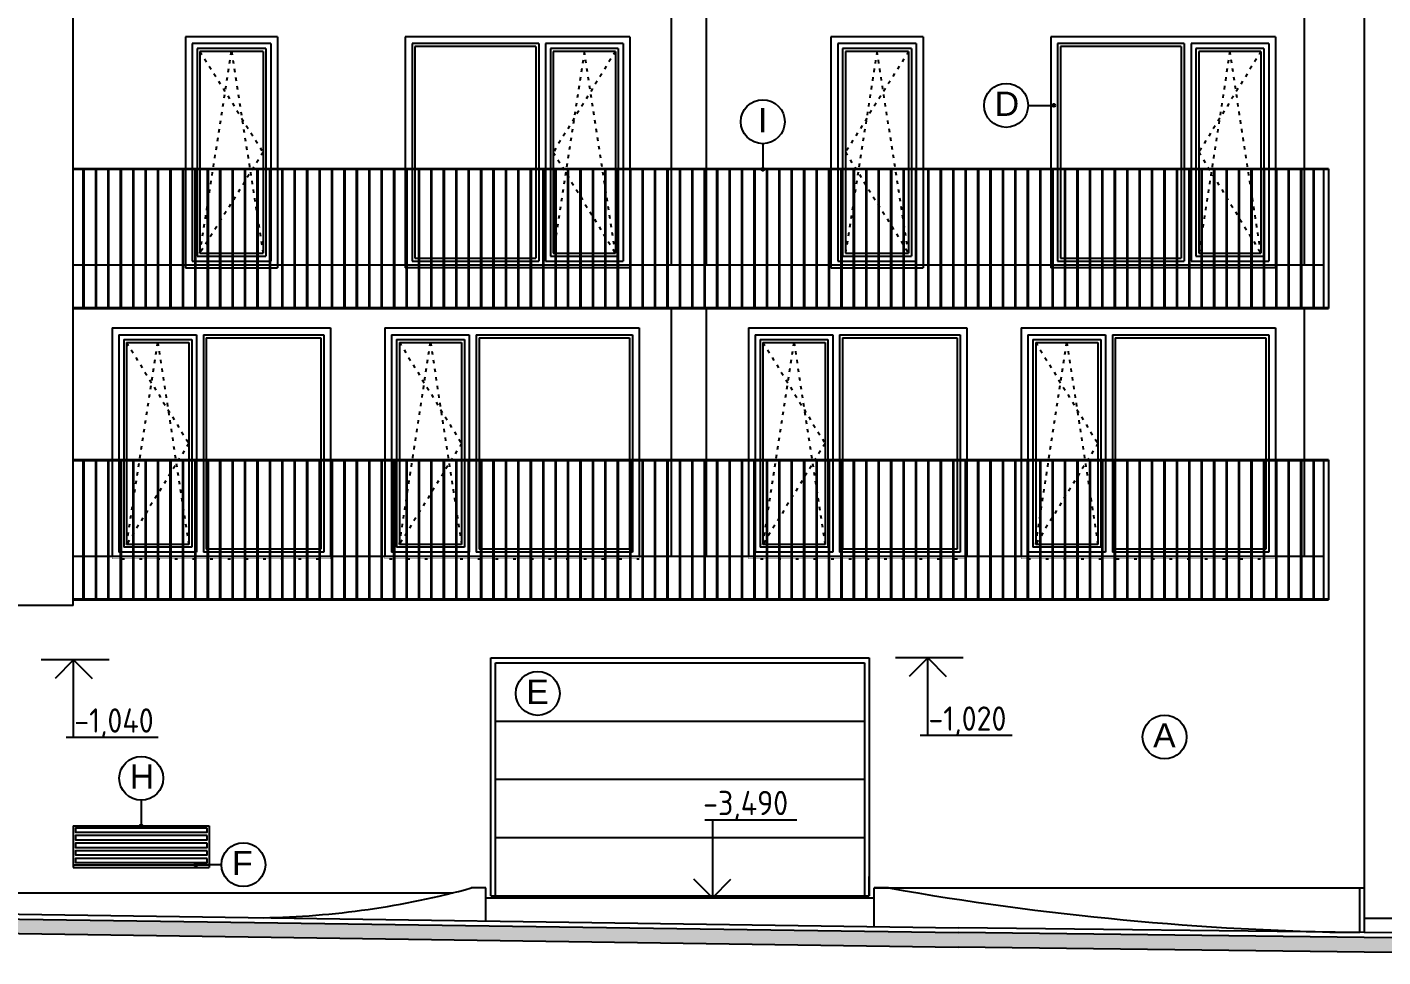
# Model space of a CAD drawing. Extents: x 3792242 to 5145247, y -1546315 to -1031918.
# Drawn here: x 4309022 to 4322989, y -1510106 to -1500526 of the extents above; entities that cross this region are included whole.
import ezdxf

# ---------------------------------------------------------------- set-up
doc = ezdxf.new("R2010")
doc.units = 0
doc.header["$MEASUREMENT"] = 0
doc.linetypes.add('ACAD_ISO03W100', pattern=[30, 12, -18])
doc.linetypes.add('ACAD_ISO07W100', pattern=[3.5, 0.5, -3])
for name, color, linetype in [('OKNÁ', 143, 'CONTINUOUS'), ('osi', 253, 'CONTINUOUS'), ('POZEMOK', 7, 'CONTINUOUS'), ('TENKÁ', 7, 'CONTINUOUS')]:
    doc.layers.add(name, color=color, linetype=linetype)
doc.styles.add('ARIAL', font='arial.ttf')
doc.styles.add('STYLE1', font='isocp.shx')

msp = doc.modelspace()

# ---------------------------------------------------------------- hatches: boundary and pattern name
at = {"layer": 'TENKÁ', "ltscale": 0.25}
h = msp.add_hatch(color=256, dxfattribs=at)
h.dxf.hatch_style = 1
h.paths.add_polyline_path([(4319598.445, -1501347.371, 1), (4319598.445, -1501317.371, 1)])
h = msp.add_hatch(color=256, dxfattribs=at)
h.dxf.hatch_style = 1
h.paths.add_polyline_path([(4316586.227, -1501990.641, 1), (4316616.227, -1501990.641, 1)])
h = msp.add_hatch(color=256, dxfattribs=at)
h.dxf.hatch_style = 1
h.paths.add_polyline_path([(4310182.714, -1508755.641, 1), (4310212.714, -1508755.641, 1)])
h = msp.add_hatch(color=256, dxfattribs=at)
h.dxf.hatch_style = 1
h.paths.add_polyline_path([(4310760.312, -1509170.641, -1), (4310760.312, -1509140.641, -1)])
at = {"layer": 'TENKÁ'}
h = msp.add_hatch(color=8, dxfattribs=at)
h.dxf.hatch_style = 1
h.paths.add_polyline_path([(4322797.241, -1509905.639), (4318616.274, -1509855.637), (4305510.856, -1509665.635), (4294083.966, -1509475.632), (4289010.714, -1509360.58), (4289010.714, -1509510.618), (4294081.018, -1509625.604), (4305508.522, -1509815.617), (4318614.29, -1510005.624), (4322795.819, -1510055.633), (4329944.933, -1510105.641), (4330429.911, -1510105.641), (4330429.911, -1509955.641), (4329945.458, -1509955.641)])

# ---------------------------------------------------------------- linework, layer by layer
at = {"layer": 'OKNÁ'}
for p, q in [((4314262.714, -1500725.641), (4313017.714, -1500725.641)), ((4313017.714, -1500725.641), (4313017.714, -1502905.641)), ((4314262.714, -1500725.641), (4314262.714, -1502905.641)), ((4320912.714, -1500725.641), (4319667.714, -1500725.641)), ((4319667.714, -1500725.641), (4319667.714, -1502905.641)), ((4320912.714, -1500725.641), (4320912.714, -1502905.641)), ((4311452.714, -1500775.641), (4310802.714, -1500775.641)), ((4310802.714, -1500775.641), (4310802.714, -1502855.641)), ((4311452.714, -1500775.641), (4311452.714, -1502855.641)), ((4315082.714, -1500775.641), (4314442.714, -1500775.641)), ((4314442.714, -1500775.641), (4314442.714, -1502855.641)), ((4315082.714, -1500775.641), (4315082.714, -1502855.641)), ((4318102.714, -1500775.641), (4317452.714, -1500775.641)), ((4317452.714, -1500775.641), (4317452.714, -1502855.641)), ((4318102.714, -1500775.641), (4318102.714, -1502855.641)), ((4321732.714, -1500775.641), (4321092.714, -1500775.641)), ((4321092.714, -1500775.641), (4321092.714, -1502855.641)), ((4321732.714, -1500775.641), (4321732.714, -1502855.641)), ((4310802.714, -1502855.641), (4311452.714, -1502855.641)), ((4313017.714, -1502905.641), (4314262.714, -1502905.641)), ((4314442.714, -1502855.641), (4315082.714, -1502855.641)), ((4317452.714, -1502855.641), (4318102.714, -1502855.641)), ((4319667.714, -1502905.641), (4320912.714, -1502905.641)), ((4321092.714, -1502855.641), (4321732.714, -1502855.641)), ((4310047.714, -1503775.641), (4310047.714, -1505855.641)), ((4310047.714, -1503775.641), (4310687.714, -1503775.641)), ((4310687.714, -1503775.641), (4310687.714, -1505855.641)), ((4310867.714, -1503725.641), (4312047.714, -1503725.641)), ((4310867.714, -1503725.641), (4310867.714, -1505905.641)), ((4312047.714, -1503725.641), (4312047.714, -1505905.641)), ((4312857.714, -1503775.641), (4312857.714, -1505855.641)), ((4312857.714, -1503775.641), (4313497.714, -1503775.641)), ((4313497.714, -1503775.641), (4313497.714, -1505855.641)), ((4313677.714, -1503725.641), (4315227.714, -1503725.641)), ((4313677.714, -1503725.641), (4313677.714, -1505905.641)), ((4315227.714, -1503725.641), (4315227.714, -1505905.641)), ((4316602.714, -1503775.641), (4316602.714, -1505855.641)), ((4316602.714, -1503775.641), (4317242.714, -1503775.641)), ((4317242.714, -1503775.641), (4317242.714, -1505855.641)), ((4317422.714, -1503725.641), (4318602.714, -1503725.641)), ((4317422.714, -1503725.641), (4317422.714, -1505905.641)), ((4318602.714, -1503725.641), (4318602.714, -1505905.641)), ((4319412.714, -1503775.641), (4319412.714, -1505855.641)), ((4319412.714, -1503775.641), (4320052.714, -1503775.641)), ((4320052.714, -1503775.641), (4320052.714, -1505855.641)), ((4320232.714, -1503725.641), (4321782.714, -1503725.641)), ((4320232.714, -1503725.641), (4320232.714, -1505905.641)), ((4321782.714, -1503725.641), (4321782.714, -1505905.641)), ((4310687.714, -1505855.641), (4310047.714, -1505855.641)), ((4312047.714, -1505905.641), (4310867.714, -1505905.641)), ((4313497.714, -1505855.641), (4312857.714, -1505855.641)), ((4315227.714, -1505905.641), (4313677.714, -1505905.641)), ((4317242.714, -1505855.641), (4316602.714, -1505855.641)), ((4318602.714, -1505905.641), (4317422.714, -1505905.641)), ((4320052.714, -1505855.641), (4319412.714, -1505855.641)), ((4321782.714, -1505905.641), (4320232.714, -1505905.641))]:
    msp.add_line(p, q, dxfattribs=at)
at = {"layer": 'OKNÁ', "linetype": 'ACAD_ISO03W100', "ltscale": 3}
for p, q in [((4310802.714, -1500775.641), (4311452.714, -1501815.641)), ((4310802.714, -1502855.641), (4311127.714, -1500775.641)), ((4311127.714, -1500775.641), (4311452.714, -1502855.641)), ((4315082.714, -1500775.641), (4314442.714, -1501815.641)), ((4314762.714, -1500775.641), (4314442.714, -1502855.641)), ((4315082.714, -1502855.641), (4314762.714, -1500775.641)), ((4318102.714, -1500775.641), (4317452.714, -1501815.641)), ((4317777.714, -1500775.641), (4317452.714, -1502855.641)), ((4318102.714, -1502855.641), (4317777.714, -1500775.641)), ((4321732.714, -1500775.641), (4321092.714, -1501815.641)), ((4321412.714, -1500775.641), (4321092.714, -1502855.641)), ((4321732.714, -1502855.641), (4321412.714, -1500775.641)), ((4311452.714, -1501815.641), (4310802.714, -1502855.641)), ((4314442.714, -1501815.641), (4315082.714, -1502855.641)), ((4317452.714, -1501815.641), (4318102.714, -1502855.641)), ((4321092.714, -1501815.641), (4321732.714, -1502855.641)), ((4310047.714, -1503775.641), (4310687.714, -1504815.641)), ((4310047.714, -1505855.641), (4310367.714, -1503775.641)), ((4310367.714, -1503775.641), (4310687.714, -1505855.641)), ((4312857.714, -1503775.641), (4313497.714, -1504815.641)), ((4312857.714, -1505855.641), (4313177.714, -1503775.641)), ((4313177.714, -1503775.641), (4313497.714, -1505855.641)), ((4316602.714, -1503775.641), (4317242.714, -1504815.641)), ((4316602.714, -1505855.641), (4316922.714, -1503775.641)), ((4316922.714, -1503775.641), (4317242.714, -1505855.641)), ((4319412.714, -1503775.641), (4320052.714, -1504815.641)), ((4319412.714, -1505855.641), (4319732.714, -1503775.641)), ((4319732.714, -1503775.641), (4320052.714, -1505855.641)), ((4310687.714, -1504815.641), (4310047.714, -1505855.641)), ((4313497.714, -1504815.641), (4312857.714, -1505855.641)), ((4317242.714, -1504815.641), (4316602.714, -1505855.641)), ((4320052.714, -1504815.641), (4319412.714, -1505855.641))]:
    msp.add_line(p, q, dxfattribs=at)
at = {"layer": 'osi', "color": 9}
for p, q in [((4318666.714, -1507025.641), (4317966.714, -1507025.641)), ((4309866.714, -1507045.641), (4309166.714, -1507045.641))]:
    msp.add_line(p, q, dxfattribs=at)
at = {"layer": 'POZEMOK', "color": 8, "ltscale": 0.15}
for p, q in [((4322427.714, -1501985.641), (4309497.714, -1501985.641)), ((4322427.714, -1501993.641), (4309497.714, -1501993.641)), ((4309597.714, -1501993.641), (4309597.714, -1503425.641)), ((4309605.714, -1501993.641), (4309605.714, -1503425.641)), ((4309725.714, -1501993.641), (4309725.714, -1503425.641)), ((4309733.714, -1501993.641), (4309733.714, -1503425.641)), ((4309853.714, -1501993.641), (4309853.714, -1503425.641)), ((4309861.714, -1501993.641), (4309861.714, -1503425.641)), ((4309981.714, -1501993.641), (4309981.714, -1503425.641)), ((4309989.714, -1501993.641), (4309989.714, -1503425.641)), ((4310109.714, -1501993.641), (4310109.714, -1503425.641)), ((4310117.714, -1501993.641), (4310117.714, -1503425.641)), ((4310237.714, -1501993.641), (4310237.714, -1503425.641)), ((4310245.714, -1501993.641), (4310245.714, -1503425.641)), ((4310365.714, -1501993.641), (4310365.714, -1503425.641)), ((4310373.714, -1501993.641), (4310373.714, -1503425.641)), ((4310493.714, -1501993.641), (4310493.714, -1503425.641)), ((4310501.714, -1501993.641), (4310501.714, -1503425.641)), ((4310621.714, -1501993.641), (4310621.714, -1503425.641)), ((4310629.714, -1501993.641), (4310629.714, -1503425.641)), ((4310749.714, -1501993.641), (4310749.714, -1503425.641)), ((4310757.714, -1501993.641), (4310757.714, -1503425.641)), ((4310877.714, -1501993.641), (4310877.714, -1503425.641)), ((4310885.714, -1501993.641), (4310885.714, -1503425.641)), ((4311005.714, -1501993.641), (4311005.714, -1503425.641)), ((4311013.714, -1501993.641), (4311013.714, -1503425.641)), ((4311133.714, -1501993.641), (4311133.714, -1503425.641)), ((4311141.714, -1501993.641), (4311141.714, -1503425.641)), ((4311261.714, -1501993.641), (4311261.714, -1503425.641)), ((4311269.714, -1501993.641), (4311269.714, -1503425.641)), ((4311389.714, -1501993.641), (4311389.714, -1503425.641)), ((4311397.714, -1501993.641), (4311397.714, -1503425.641)), ((4311517.714, -1501993.641), (4311517.714, -1503425.641)), ((4311525.714, -1501993.641), (4311525.714, -1503425.641)), ((4311645.714, -1501993.641), (4311645.714, -1503425.641)), ((4311653.714, -1501993.641), (4311653.714, -1503425.641)), ((4311773.714, -1501993.641), (4311773.714, -1503425.641)), ((4311781.714, -1501993.641), (4311781.714, -1503425.641)), ((4311901.714, -1501993.641), (4311901.714, -1503425.641)), ((4311909.714, -1501993.641), (4311909.714, -1503425.641)), ((4312029.714, -1501993.641), (4312029.714, -1503425.641)), ((4312037.714, -1501993.641), (4312037.714, -1503425.641)), ((4312157.714, -1501993.641), (4312157.714, -1503425.641)), ((4312165.714, -1501993.641), (4312165.714, -1503425.641)), ((4312285.714, -1501993.641), (4312285.714, -1503425.641)), ((4312293.714, -1501993.641), (4312293.714, -1503425.641)), ((4312413.714, -1501993.641), (4312413.714, -1503425.641)), ((4312421.714, -1501993.641), (4312421.714, -1503425.641)), ((4312541.714, -1501993.641), (4312541.714, -1503425.641)), ((4312549.714, -1501993.641), (4312549.714, -1503425.641)), ((4312669.714, -1501993.641), (4312669.714, -1503425.641)), ((4312677.714, -1501993.641), (4312677.714, -1503425.641)), ((4312797.714, -1501993.641), (4312797.714, -1503425.641)), ((4312805.714, -1501993.641), (4312805.714, -1503425.641)), ((4312925.714, -1501993.641), (4312925.714, -1503425.641)), ((4312933.714, -1501993.641), (4312933.714, -1503425.641)), ((4313053.714, -1501993.641), (4313053.714, -1503425.641)), ((4313061.714, -1501993.641), (4313061.714, -1503425.641)), ((4313181.714, -1501993.641), (4313181.714, -1503425.641)), ((4313189.714, -1501993.641), (4313189.714, -1503425.641)), ((4313309.714, -1501993.641), (4313309.714, -1503425.641)), ((4313317.714, -1501993.641), (4313317.714, -1503425.641)), ((4313437.714, -1501993.641), (4313437.714, -1503425.641)), ((4313445.714, -1501993.641), (4313445.714, -1503425.641)), ((4313565.714, -1501993.641), (4313565.714, -1503425.641)), ((4313573.714, -1501993.641), (4313573.714, -1503425.641)), ((4313693.714, -1501993.641), (4313693.714, -1503425.641)), ((4313701.714, -1501993.641), (4313701.714, -1503425.641)), ((4313821.714, -1501993.641), (4313821.714, -1503425.641)), ((4313829.714, -1501993.641), (4313829.714, -1503425.641)), ((4313949.714, -1501993.641), (4313949.714, -1503425.641)), ((4313957.714, -1501993.641), (4313957.714, -1503425.641)), ((4314077.714, -1501993.641), (4314077.714, -1503425.641)), ((4314085.714, -1501993.641), (4314085.714, -1503425.641)), ((4314205.714, -1501993.641), (4314205.714, -1503425.641)), ((4314213.714, -1501993.641), (4314213.714, -1503425.641)), ((4314333.714, -1501993.641), (4314333.714, -1503425.641)), ((4314341.714, -1501993.641), (4314341.714, -1503425.641)), ((4314461.714, -1501993.641), (4314461.714, -1503425.641)), ((4314469.714, -1501993.641), (4314469.714, -1503425.641)), ((4314589.714, -1501993.641), (4314589.714, -1503425.641)), ((4314597.714, -1501993.641), (4314597.714, -1503425.641)), ((4314717.714, -1501993.641), (4314717.714, -1503425.641)), ((4314725.714, -1501993.641), (4314725.714, -1503425.641)), ((4314845.714, -1501993.641), (4314845.714, -1503425.641)), ((4314853.714, -1501993.641), (4314853.714, -1503425.641)), ((4314973.714, -1501993.641), (4314973.714, -1503425.641)), ((4314981.714, -1501993.641), (4314981.714, -1503425.641)), ((4315101.714, -1501993.641), (4315101.714, -1503425.641)), ((4315109.714, -1501993.641), (4315109.714, -1503425.641)), ((4315229.714, -1501993.641), (4315229.714, -1503425.641)), ((4315237.714, -1501993.641), (4315237.714, -1503425.641)), ((4315357.714, -1501993.641), (4315357.714, -1503425.641)), ((4315365.714, -1501993.641), (4315365.714, -1503425.641)), ((4315485.714, -1501993.641), (4315485.714, -1503425.641)), ((4315493.714, -1501993.641), (4315493.714, -1503425.641)), ((4315613.714, -1501993.641), (4315613.714, -1503425.641)), ((4315621.714, -1501993.641), (4315621.714, -1503425.641)), ((4315741.714, -1501993.641), (4315741.714, -1503425.641)), ((4315749.714, -1501993.641), (4315749.714, -1503425.641)), ((4315869.714, -1501993.641), (4315869.714, -1503425.641)), ((4315877.714, -1501993.641), (4315877.714, -1503425.641)), ((4315997.714, -1501993.641), (4315997.714, -1503425.641)), ((4316005.714, -1501993.641), (4316005.714, -1503425.641)), ((4316125.714, -1501993.641), (4316125.714, -1503425.641)), ((4316133.714, -1501993.641), (4316133.714, -1503425.641)), ((4316253.714, -1501993.641), (4316253.714, -1503425.641)), ((4316261.714, -1501993.641), (4316261.714, -1503425.641)), ((4316381.714, -1501993.641), (4316381.714, -1503425.641)), ((4316389.714, -1501993.641), (4316389.714, -1503425.641)), ((4316509.714, -1501993.641), (4316509.714, -1503425.641)), ((4316517.714, -1501993.641), (4316517.714, -1503425.641)), ((4316637.714, -1501993.641), (4316637.714, -1503425.641)), ((4316645.714, -1501993.641), (4316645.714, -1503425.641)), ((4316765.714, -1501993.641), (4316765.714, -1503425.641)), ((4316773.714, -1501993.641), (4316773.714, -1503425.641)), ((4316893.714, -1501993.641), (4316893.714, -1503425.641)), ((4316901.714, -1501993.641), (4316901.714, -1503425.641)), ((4317021.714, -1501993.641), (4317021.714, -1503425.641)), ((4317029.714, -1501993.641), (4317029.714, -1503425.641)), ((4317149.714, -1501993.641), (4317149.714, -1503425.641)), ((4317157.714, -1501993.641), (4317157.714, -1503425.641)), ((4317277.714, -1501993.641), (4317277.714, -1503425.641)), ((4317285.714, -1501993.641), (4317285.714, -1503425.641)), ((4317405.714, -1501993.641), (4317405.714, -1503425.641)), ((4317413.714, -1501993.641), (4317413.714, -1503425.641)), ((4317533.714, -1501993.641), (4317533.714, -1503425.641)), ((4317541.714, -1501993.641), (4317541.714, -1503425.641)), ((4317661.714, -1501993.641), (4317661.714, -1503425.641)), ((4317669.714, -1501993.641), (4317669.714, -1503425.641)), ((4317789.714, -1501993.641), (4317789.714, -1503425.641)), ((4317797.714, -1501993.641), (4317797.714, -1503425.641)), ((4317917.714, -1501993.641), (4317917.714, -1503425.641)), ((4317925.714, -1501993.641), (4317925.714, -1503425.641)), ((4318045.714, -1501993.641), (4318045.714, -1503425.641)), ((4318053.714, -1501993.641), (4318053.714, -1503425.641)), ((4318173.714, -1501993.641), (4318173.714, -1503425.641)), ((4318181.714, -1501993.641), (4318181.714, -1503425.641)), ((4318301.714, -1501993.641), (4318301.714, -1503425.641)), ((4318309.714, -1501993.641), (4318309.714, -1503425.641)), ((4318429.714, -1501993.641), (4318429.714, -1503425.641)), ((4318437.714, -1501993.641), (4318437.714, -1503425.641)), ((4318557.714, -1501993.641), (4318557.714, -1503425.641)), ((4318565.714, -1501993.641), (4318565.714, -1503425.641)), ((4318685.714, -1501993.641), (4318685.714, -1503425.641)), ((4318693.714, -1501993.641), (4318693.714, -1503425.641)), ((4318813.714, -1501993.641), (4318813.714, -1503425.641)), ((4318821.714, -1501993.641), (4318821.714, -1503425.641)), ((4318941.714, -1501993.641), (4318941.714, -1503425.641)), ((4318949.714, -1501993.641), (4318949.714, -1503425.641)), ((4319069.714, -1501993.641), (4319069.714, -1503425.641)), ((4319077.714, -1501993.641), (4319077.714, -1503425.641)), ((4319197.714, -1501993.641), (4319197.714, -1503425.641)), ((4319205.714, -1501993.641), (4319205.714, -1503425.641)), ((4319325.714, -1501993.641), (4319325.714, -1503425.641)), ((4319333.714, -1501993.641), (4319333.714, -1503425.641)), ((4319453.714, -1501993.641), (4319453.714, -1503425.641)), ((4319461.714, -1501993.641), (4319461.714, -1503425.641)), ((4319581.714, -1501993.641), (4319581.714, -1503425.641)), ((4319589.714, -1501993.641), (4319589.714, -1503425.641)), ((4319709.714, -1501993.641), (4319709.714, -1503425.641)), ((4319717.714, -1501993.641), (4319717.714, -1503425.641)), ((4319837.714, -1501993.641), (4319837.714, -1503425.641)), ((4319845.714, -1501993.641), (4319845.714, -1503425.641)), ((4319965.714, -1501993.641), (4319965.714, -1503425.641)), ((4319973.714, -1501993.641), (4319973.714, -1503425.641)), ((4320093.714, -1501993.641), (4320093.714, -1503425.641)), ((4320101.714, -1501993.641), (4320101.714, -1503425.641)), ((4320221.714, -1501993.641), (4320221.714, -1503425.641)), ((4320229.714, -1501993.641), (4320229.714, -1503425.641)), ((4320349.714, -1501993.641), (4320349.714, -1503425.641)), ((4320357.714, -1501993.641), (4320357.714, -1503425.641)), ((4320477.714, -1501993.641), (4320477.714, -1503425.641)), ((4320485.714, -1501993.641), (4320485.714, -1503425.641)), ((4320605.714, -1501993.641), (4320605.714, -1503425.641)), ((4320613.714, -1501993.641), (4320613.714, -1503425.641)), ((4320733.714, -1501993.641), (4320733.714, -1503425.641)), ((4320741.714, -1501993.641), (4320741.714, -1503425.641)), ((4320861.714, -1501993.641), (4320861.714, -1503425.641)), ((4320869.714, -1501993.641), (4320869.714, -1503425.641)), ((4320989.714, -1501993.641), (4320989.714, -1503425.641)), ((4320997.714, -1501993.641), (4320997.714, -1503425.641)), ((4321117.714, -1501993.641), (4321117.714, -1503425.641)), ((4321125.714, -1501993.641), (4321125.714, -1503425.641)), ((4321245.714, -1501993.641), (4321245.714, -1503425.641)), ((4321253.714, -1501993.641), (4321253.714, -1503425.641)), ((4321373.714, -1501993.641), (4321373.714, -1503425.641)), ((4321381.714, -1501993.641), (4321381.714, -1503425.641)), ((4321501.714, -1501993.641), (4321501.714, -1503425.641)), ((4321509.714, -1501993.641), (4321509.714, -1503425.641)), ((4321629.714, -1501993.641), (4321629.714, -1503425.641)), ((4321637.714, -1501993.641), (4321637.714, -1503425.641)), ((4321757.714, -1501993.641), (4321757.714, -1503425.641)), ((4321765.714, -1501993.641), (4321765.714, -1503425.641)), ((4321885.714, -1501993.641), (4321885.714, -1503425.641)), ((4321893.714, -1501993.641), (4321893.714, -1503425.641)), ((4322013.714, -1501993.641), (4322013.714, -1503425.641)), ((4322021.714, -1501993.641), (4322021.714, -1503425.641)), ((4322141.714, -1501993.641), (4322141.714, -1503425.641)), ((4322149.714, -1501993.641), (4322149.714, -1503425.641)), ((4322269.714, -1501993.641), (4322269.714, -1503425.641)), ((4322277.714, -1501993.641), (4322277.714, -1503425.641)), ((4322377.714, -1501993.641), (4322377.714, -1503425.641)), ((4322427.714, -1501985.641), (4322427.714, -1501993.641)), ((4322427.714, -1501993.641), (4322427.714, -1503425.641)), ((4309497.714, -1502975.641), (4322377.714, -1502975.641)), ((4309497.714, -1503415.641), (4322427.714, -1503415.641)), ((4309497.714, -1503425.641), (4322427.714, -1503425.641)), ((4322427.714, -1504985.641), (4309497.714, -1504985.641)), ((4322427.714, -1504993.641), (4309497.714, -1504993.641)), ((4309597.714, -1504993.641), (4309597.714, -1506425.641)), ((4309605.714, -1504993.641), (4309605.714, -1506425.641)), ((4309725.714, -1504993.641), (4309725.714, -1506425.641)), ((4309733.714, -1504993.641), (4309733.714, -1506425.641)), ((4309853.714, -1504993.641), (4309853.714, -1506425.641)), ((4309861.714, -1504993.641), (4309861.714, -1506425.641)), ((4309981.714, -1504993.641), (4309981.714, -1506425.641)), ((4309989.714, -1504993.641), (4309989.714, -1506425.641)), ((4310109.714, -1504993.641), (4310109.714, -1506425.641)), ((4310117.714, -1504993.641), (4310117.714, -1506425.641)), ((4310237.714, -1504993.641), (4310237.714, -1506425.641)), ((4310245.714, -1504993.641), (4310245.714, -1506425.641)), ((4310365.714, -1504993.641), (4310365.714, -1506425.641)), ((4310373.714, -1504993.641), (4310373.714, -1506425.641)), ((4310493.714, -1504993.641), (4310493.714, -1506425.641)), ((4310501.714, -1504993.641), (4310501.714, -1506425.641)), ((4310621.714, -1504993.641), (4310621.714, -1506425.641)), ((4310629.714, -1504993.641), (4310629.714, -1506425.641)), ((4310749.714, -1504993.641), (4310749.714, -1506425.641)), ((4310757.714, -1504993.641), (4310757.714, -1506425.641)), ((4310877.714, -1504993.641), (4310877.714, -1506425.641)), ((4310885.714, -1504993.641), (4310885.714, -1506425.641)), ((4311005.714, -1504993.641), (4311005.714, -1506425.641)), ((4311013.714, -1504993.641), (4311013.714, -1506425.641)), ((4311133.714, -1504993.641), (4311133.714, -1506425.641)), ((4311141.714, -1504993.641), (4311141.714, -1506425.641)), ((4311261.714, -1504993.641), (4311261.714, -1506425.641)), ((4311269.714, -1504993.641), (4311269.714, -1506425.641)), ((4311389.714, -1504993.641), (4311389.714, -1506425.641)), ((4311397.714, -1504993.641), (4311397.714, -1506425.641)), ((4311517.714, -1504993.641), (4311517.714, -1506425.641)), ((4311525.714, -1504993.641), (4311525.714, -1506425.641)), ((4311645.714, -1504993.641), (4311645.714, -1506425.641)), ((4311653.714, -1504993.641), (4311653.714, -1506425.641)), ((4311773.714, -1504993.641), (4311773.714, -1506425.641)), ((4311781.714, -1504993.641), (4311781.714, -1506425.641)), ((4311901.714, -1504993.641), (4311901.714, -1506425.641)), ((4311909.714, -1504993.641), (4311909.714, -1506425.641)), ((4312029.714, -1504993.641), (4312029.714, -1506425.641)), ((4312037.714, -1504993.641), (4312037.714, -1506425.641)), ((4312157.714, -1504993.641), (4312157.714, -1506425.641)), ((4312165.714, -1504993.641), (4312165.714, -1506425.641)), ((4312285.714, -1504993.641), (4312285.714, -1506425.641)), ((4312293.714, -1504993.641), (4312293.714, -1506425.641)), ((4312413.714, -1504993.641), (4312413.714, -1506425.641)), ((4312421.714, -1504993.641), (4312421.714, -1506425.641)), ((4312541.714, -1504993.641), (4312541.714, -1506425.641)), ((4312549.714, -1504993.641), (4312549.714, -1506425.641)), ((4312669.714, -1504993.641), (4312669.714, -1506425.641)), ((4312677.714, -1504993.641), (4312677.714, -1506425.641)), ((4312797.714, -1504993.641), (4312797.714, -1506425.641)), ((4312805.714, -1504993.641), (4312805.714, -1506425.641)), ((4312925.714, -1504993.641), (4312925.714, -1506425.641)), ((4312933.714, -1504993.641), (4312933.714, -1506425.641)), ((4313053.714, -1504993.641), (4313053.714, -1506425.641)), ((4313061.714, -1504993.641), (4313061.714, -1506425.641)), ((4313181.714, -1504993.641), (4313181.714, -1506425.641)), ((4313189.714, -1504993.641), (4313189.714, -1506425.641)), ((4313309.714, -1504993.641), (4313309.714, -1506425.641)), ((4313317.714, -1504993.641), (4313317.714, -1506425.641)), ((4313437.714, -1504993.641), (4313437.714, -1506425.641)), ((4313445.714, -1504993.641), (4313445.714, -1506425.641)), ((4313565.714, -1504993.641), (4313565.714, -1506425.641)), ((4313573.714, -1504993.641), (4313573.714, -1506425.641)), ((4313693.714, -1504993.641), (4313693.714, -1506425.641)), ((4313701.714, -1504993.641), (4313701.714, -1506425.641)), ((4313821.714, -1504993.641), (4313821.714, -1506425.641)), ((4313829.714, -1504993.641), (4313829.714, -1506425.641)), ((4313949.714, -1504993.641), (4313949.714, -1506425.641)), ((4313957.714, -1504993.641), (4313957.714, -1506425.641)), ((4314077.714, -1504993.641), (4314077.714, -1506425.641)), ((4314085.714, -1504993.641), (4314085.714, -1506425.641)), ((4314205.714, -1504993.641), (4314205.714, -1506425.641)), ((4314213.714, -1504993.641), (4314213.714, -1506425.641)), ((4314333.714, -1504993.641), (4314333.714, -1506425.641)), ((4314341.714, -1504993.641), (4314341.714, -1506425.641)), ((4314461.714, -1504993.641), (4314461.714, -1506425.641)), ((4314469.714, -1504993.641), (4314469.714, -1506425.641)), ((4314589.714, -1504993.641), (4314589.714, -1506425.641)), ((4314597.714, -1504993.641), (4314597.714, -1506425.641)), ((4314717.714, -1504993.641), (4314717.714, -1506425.641)), ((4314725.714, -1504993.641), (4314725.714, -1506425.641)), ((4314845.714, -1504993.641), (4314845.714, -1506425.641)), ((4314853.714, -1504993.641), (4314853.714, -1506425.641)), ((4314973.714, -1504993.641), (4314973.714, -1506425.641)), ((4314981.714, -1504993.641), (4314981.714, -1506425.641)), ((4315101.714, -1504993.641), (4315101.714, -1506425.641)), ((4315109.714, -1504993.641), (4315109.714, -1506425.641)), ((4315229.714, -1504993.641), (4315229.714, -1506425.641)), ((4315237.714, -1504993.641), (4315237.714, -1506425.641)), ((4315357.714, -1504993.641), (4315357.714, -1506425.641)), ((4315365.714, -1504993.641), (4315365.714, -1506425.641)), ((4315485.714, -1504993.641), (4315485.714, -1506425.641)), ((4315493.714, -1504993.641), (4315493.714, -1506425.641)), ((4315613.714, -1504993.641), (4315613.714, -1506425.641)), ((4315621.714, -1504993.641), (4315621.714, -1506425.641)), ((4315741.714, -1504993.641), (4315741.714, -1506425.641)), ((4315749.714, -1504993.641), (4315749.714, -1506425.641)), ((4315869.714, -1504993.641), (4315869.714, -1506425.641)), ((4315877.714, -1504993.641), (4315877.714, -1506425.641)), ((4315997.714, -1504993.641), (4315997.714, -1506425.641)), ((4316005.714, -1504993.641), (4316005.714, -1506425.641)), ((4316125.714, -1504993.641), (4316125.714, -1506425.641)), ((4316133.714, -1504993.641), (4316133.714, -1506425.641)), ((4316253.714, -1504993.641), (4316253.714, -1506425.641)), ((4316261.714, -1504993.641), (4316261.714, -1506425.641)), ((4316381.714, -1504993.641), (4316381.714, -1506425.641)), ((4316389.714, -1504993.641), (4316389.714, -1506425.641)), ((4316509.714, -1504993.641), (4316509.714, -1506425.641)), ((4316517.714, -1504993.641), (4316517.714, -1506425.641)), ((4316637.714, -1504993.641), (4316637.714, -1506425.641)), ((4316645.714, -1504993.641), (4316645.714, -1506425.641)), ((4316765.714, -1504993.641), (4316765.714, -1506425.641)), ((4316773.714, -1504993.641), (4316773.714, -1506425.641)), ((4316893.714, -1504993.641), (4316893.714, -1506425.641)), ((4316901.714, -1504993.641), (4316901.714, -1506425.641)), ((4317021.714, -1504993.641), (4317021.714, -1506425.641)), ((4317029.714, -1504993.641), (4317029.714, -1506425.641)), ((4317149.714, -1504993.641), (4317149.714, -1506425.641)), ((4317157.714, -1504993.641), (4317157.714, -1506425.641)), ((4317277.714, -1504993.641), (4317277.714, -1506425.641)), ((4317285.714, -1504993.641), (4317285.714, -1506425.641)), ((4317405.714, -1504993.641), (4317405.714, -1506425.641)), ((4317413.714, -1504993.641), (4317413.714, -1506425.641)), ((4317533.714, -1504993.641), (4317533.714, -1506425.641)), ((4317541.714, -1504993.641), (4317541.714, -1506425.641)), ((4317661.714, -1504993.641), (4317661.714, -1506425.641)), ((4317669.714, -1504993.641), (4317669.714, -1506425.641)), ((4317789.714, -1504993.641), (4317789.714, -1506425.641)), ((4317797.714, -1504993.641), (4317797.714, -1506425.641)), ((4317917.714, -1504993.641), (4317917.714, -1506425.641)), ((4317925.714, -1504993.641), (4317925.714, -1506425.641)), ((4318045.714, -1504993.641), (4318045.714, -1506425.641)), ((4318053.714, -1504993.641), (4318053.714, -1506425.641)), ((4318173.714, -1504993.641), (4318173.714, -1506425.641)), ((4318181.714, -1504993.641), (4318181.714, -1506425.641)), ((4318301.714, -1504993.641), (4318301.714, -1506425.641)), ((4318309.714, -1504993.641), (4318309.714, -1506425.641)), ((4318429.714, -1504993.641), (4318429.714, -1506425.641)), ((4318437.714, -1504993.641), (4318437.714, -1506425.641)), ((4318557.714, -1504993.641), (4318557.714, -1506425.641)), ((4318565.714, -1504993.641), (4318565.714, -1506425.641)), ((4318685.714, -1504993.641), (4318685.714, -1506425.641)), ((4318693.714, -1504993.641), (4318693.714, -1506425.641)), ((4318813.714, -1504993.641), (4318813.714, -1506425.641)), ((4318821.714, -1504993.641), (4318821.714, -1506425.641)), ((4318941.714, -1504993.641), (4318941.714, -1506425.641)), ((4318949.714, -1504993.641), (4318949.714, -1506425.641)), ((4319069.714, -1504993.641), (4319069.714, -1506425.641)), ((4319077.714, -1504993.641), (4319077.714, -1506425.641)), ((4319197.714, -1504993.641), (4319197.714, -1506425.641)), ((4319205.714, -1504993.641), (4319205.714, -1506425.641)), ((4319325.714, -1504993.641), (4319325.714, -1506425.641)), ((4319333.714, -1504993.641), (4319333.714, -1506425.641)), ((4319453.714, -1504993.641), (4319453.714, -1506425.641)), ((4319461.714, -1504993.641), (4319461.714, -1506425.641)), ((4319581.714, -1504993.641), (4319581.714, -1506425.641)), ((4319589.714, -1504993.641), (4319589.714, -1506425.641)), ((4319709.714, -1504993.641), (4319709.714, -1506425.641)), ((4319717.714, -1504993.641), (4319717.714, -1506425.641)), ((4319837.714, -1504993.641), (4319837.714, -1506425.641)), ((4319845.714, -1504993.641), (4319845.714, -1506425.641)), ((4319965.714, -1504993.641), (4319965.714, -1506425.641)), ((4319973.714, -1504993.641), (4319973.714, -1506425.641)), ((4320093.714, -1504993.641), (4320093.714, -1506425.641)), ((4320101.714, -1504993.641), (4320101.714, -1506425.641)), ((4320221.714, -1504993.641), (4320221.714, -1506425.641)), ((4320229.714, -1504993.641), (4320229.714, -1506425.641)), ((4320349.714, -1504993.641), (4320349.714, -1506425.641)), ((4320357.714, -1504993.641), (4320357.714, -1506425.641)), ((4320477.714, -1504993.641), (4320477.714, -1506425.641)), ((4320485.714, -1504993.641), (4320485.714, -1506425.641)), ((4320605.714, -1504993.641), (4320605.714, -1506425.641)), ((4320613.714, -1504993.641), (4320613.714, -1506425.641)), ((4320733.714, -1504993.641), (4320733.714, -1506425.641)), ((4320741.714, -1504993.641), (4320741.714, -1506425.641)), ((4320861.714, -1504993.641), (4320861.714, -1506425.641)), ((4320869.714, -1504993.641), (4320869.714, -1506425.641)), ((4320989.714, -1504993.641), (4320989.714, -1506425.641)), ((4320997.714, -1504993.641), (4320997.714, -1506425.641)), ((4321117.714, -1504993.641), (4321117.714, -1506425.641)), ((4321125.714, -1504993.641), (4321125.714, -1506425.641)), ((4321245.714, -1504993.641), (4321245.714, -1506425.641)), ((4321253.714, -1504993.641), (4321253.714, -1506425.641)), ((4321373.714, -1504993.641), (4321373.714, -1506425.641)), ((4321381.714, -1504993.641), (4321381.714, -1506425.641)), ((4321501.714, -1504993.641), (4321501.714, -1506425.641)), ((4321509.714, -1504993.641), (4321509.714, -1506425.641)), ((4321629.714, -1504993.641), (4321629.714, -1506425.641)), ((4321637.714, -1504993.641), (4321637.714, -1506425.641)), ((4321757.714, -1504993.641), (4321757.714, -1506425.641)), ((4321765.714, -1504993.641), (4321765.714, -1506425.641)), ((4321885.714, -1504993.641), (4321885.714, -1506425.641)), ((4321893.714, -1504993.641), (4321893.714, -1506425.641)), ((4322013.714, -1504993.641), (4322013.714, -1506425.641)), ((4322021.714, -1504993.641), (4322021.714, -1506425.641)), ((4322141.714, -1504993.641), (4322141.714, -1506425.641)), ((4322149.714, -1504993.641), (4322149.714, -1506425.641)), ((4322269.714, -1504993.641), (4322269.714, -1506425.641)), ((4322277.714, -1504993.641), (4322277.714, -1506425.641)), ((4322377.714, -1504993.641), (4322377.714, -1506425.641)), ((4322427.714, -1504985.641), (4322427.714, -1504993.641)), ((4322427.714, -1504993.641), (4322427.714, -1506425.641)), ((4309497.714, -1505975.641), (4322377.714, -1505975.641)), ((4309497.714, -1506415.641), (4322427.714, -1506415.641)), ((4309497.714, -1506425.641), (4322427.714, -1506425.641))]:
    msp.add_line(p, q, dxfattribs=at)
at = {"layer": 'TENKÁ'}
for p, q in [((4322797.714, -1493005.641), (4322797.714, -1509855.641)), ((4309497.714, -1506485.641), (4309497.714, -1497045.641)), ((4315657.714, -1500425.641), (4315657.714, -1502975.641)), ((4316017.714, -1500425.641), (4316017.714, -1502975.641)), ((4322177.714, -1500425.641), (4322177.714, -1502975.641)), ((4311602.714, -1500625.641), (4310652.714, -1500625.641)), ((4310652.714, -1500625.641), (4310652.714, -1503005.641)), ((4311532.714, -1500695.641), (4310722.714, -1500695.641)), ((4310722.714, -1500695.641), (4310722.714, -1502935.641)), ((4311482.714, -1500745.641), (4310772.714, -1500745.641)), ((4310772.714, -1500745.641), (4310772.714, -1502885.641)), ((4311482.714, -1500745.641), (4311482.714, -1502885.641)), ((4311532.714, -1500695.641), (4311532.714, -1502935.641)), ((4311602.714, -1500625.641), (4311602.714, -1503005.641)), ((4315232.714, -1500625.641), (4312917.714, -1500625.641)), ((4312917.714, -1500625.641), (4312917.714, -1503005.641)), ((4314292.714, -1500695.641), (4312987.714, -1500695.641)), ((4312987.714, -1500695.641), (4312987.714, -1502935.641)), ((4314292.714, -1500695.641), (4314292.714, -1502935.641)), ((4315162.714, -1500695.641), (4314362.714, -1500695.641)), ((4314362.714, -1500695.641), (4314362.714, -1502935.641)), ((4315112.714, -1500745.641), (4314412.714, -1500745.641)), ((4314412.714, -1500745.641), (4314412.714, -1502885.641)), ((4315112.714, -1500745.641), (4315112.714, -1502885.641)), ((4315162.714, -1500695.641), (4315162.714, -1502935.641)), ((4315232.714, -1500625.641), (4315232.714, -1503005.641)), ((4315232.714, -1500625.641), (4315232.714, -1503005.641)), ((4318252.714, -1500625.641), (4317302.714, -1500625.641)), ((4317302.714, -1500625.641), (4317302.714, -1503005.641)), ((4318182.714, -1500695.641), (4317372.714, -1500695.641)), ((4317372.714, -1500695.641), (4317372.714, -1502935.641)), ((4318132.714, -1500745.641), (4317422.714, -1500745.641)), ((4317422.714, -1500745.641), (4317422.714, -1502885.641)), ((4318132.714, -1500745.641), (4318132.714, -1502885.641)), ((4318182.714, -1500695.641), (4318182.714, -1502935.641)), ((4318252.714, -1500625.641), (4318252.714, -1503005.641)), ((4321882.714, -1500625.641), (4319567.714, -1500625.641)), ((4319567.714, -1500625.641), (4319567.714, -1503005.641)), ((4320942.714, -1500695.641), (4319637.714, -1500695.641)), ((4319637.714, -1500695.641), (4319637.714, -1502935.641)), ((4320942.714, -1500695.641), (4320942.714, -1502935.641)), ((4321812.714, -1500695.641), (4321012.714, -1500695.641)), ((4321012.714, -1500695.641), (4321012.714, -1502935.641)), ((4321762.714, -1500745.641), (4321062.714, -1500745.641)), ((4321062.714, -1500745.641), (4321062.714, -1502885.641)), ((4321762.714, -1500745.641), (4321762.714, -1502885.641)), ((4321812.714, -1500695.641), (4321812.714, -1502935.641)), ((4321882.714, -1500625.641), (4321882.714, -1503005.641)), ((4321882.714, -1500625.641), (4321882.714, -1503005.641)), ((4310722.714, -1502935.641), (4311532.714, -1502935.641)), ((4310772.714, -1502885.641), (4311482.714, -1502885.641)), ((4312987.714, -1502935.641), (4314292.714, -1502935.641)), ((4314362.714, -1502935.641), (4315162.714, -1502935.641)), ((4314412.714, -1502885.641), (4315112.714, -1502885.641)), ((4317372.714, -1502935.641), (4318182.714, -1502935.641)), ((4317422.714, -1502885.641), (4318132.714, -1502885.641)), ((4319637.714, -1502935.641), (4320942.714, -1502935.641)), ((4321012.714, -1502935.641), (4321812.714, -1502935.641)), ((4321062.714, -1502885.641), (4321762.714, -1502885.641)), ((4310652.714, -1503005.641), (4311602.714, -1503005.641)), ((4315232.714, -1503005.641), (4312917.714, -1503005.641)), ((4317302.714, -1503005.641), (4318252.714, -1503005.641)), ((4321882.714, -1503005.641), (4319567.714, -1503005.641)), ((4315657.714, -1503425.641), (4315657.714, -1505975.641)), ((4316017.714, -1503425.641), (4316017.714, -1505975.641)), ((4322177.714, -1503425.641), (4322177.714, -1505975.641)), ((4322177.714, -1503425.641), (4322177.714, -1505975.641)), ((4309897.714, -1503625.641), (4312147.714, -1503625.641)), ((4309897.714, -1503625.641), (4309897.714, -1505975.641)), ((4312147.714, -1503625.641), (4312147.714, -1505975.641)), ((4312707.714, -1503625.641), (4315327.714, -1503625.641)), ((4312707.714, -1503625.641), (4312707.714, -1505975.641)), ((4315327.714, -1503625.641), (4315327.714, -1505975.641)), ((4316452.714, -1503625.641), (4318702.714, -1503625.641)), ((4316452.714, -1503625.641), (4316452.714, -1505975.641)), ((4318702.714, -1503625.641), (4318702.714, -1505975.641)), ((4319262.714, -1503625.641), (4321882.714, -1503625.641)), ((4319262.714, -1503625.641), (4319262.714, -1505975.641)), ((4321882.714, -1503625.641), (4321882.714, -1505975.641)), ((4309967.714, -1503695.641), (4310767.714, -1503695.641)), ((4309967.714, -1503695.641), (4309967.714, -1505935.641)), ((4310017.714, -1503745.641), (4310717.714, -1503745.641)), ((4310017.714, -1503745.641), (4310017.714, -1505885.641)), ((4310717.714, -1503745.641), (4310717.714, -1505885.641)), ((4310767.714, -1503695.641), (4310767.714, -1505935.641)), ((4310837.714, -1503695.641), (4312077.714, -1503695.641)), ((4310837.714, -1503695.641), (4310837.714, -1505935.641)), ((4312077.714, -1503695.641), (4312077.714, -1505935.641)), ((4312777.714, -1503695.641), (4313577.714, -1503695.641)), ((4312777.714, -1503695.641), (4312777.714, -1505935.641)), ((4312827.714, -1503745.641), (4313527.714, -1503745.641)), ((4312827.714, -1503745.641), (4312827.714, -1505885.641)), ((4313527.714, -1503745.641), (4313527.714, -1505885.641)), ((4313577.714, -1503695.641), (4313577.714, -1505935.641)), ((4313647.714, -1503695.641), (4315257.714, -1503695.641)), ((4313647.714, -1503695.641), (4313647.714, -1505935.641)), ((4315257.714, -1503695.641), (4315257.714, -1505935.641)), ((4316522.714, -1503695.641), (4317322.714, -1503695.641)), ((4316522.714, -1503695.641), (4316522.714, -1505935.641)), ((4316572.714, -1503745.641), (4317272.714, -1503745.641)), ((4316572.714, -1503745.641), (4316572.714, -1505885.641)), ((4317272.714, -1503745.641), (4317272.714, -1505885.641)), ((4317322.714, -1503695.641), (4317322.714, -1505935.641)), ((4317392.714, -1503695.641), (4318632.714, -1503695.641)), ((4317392.714, -1503695.641), (4317392.714, -1505935.641)), ((4318632.714, -1503695.641), (4318632.714, -1505935.641)), ((4319332.714, -1503695.641), (4320132.714, -1503695.641)), ((4319332.714, -1503695.641), (4319332.714, -1505935.641)), ((4319382.714, -1503745.641), (4320082.714, -1503745.641)), ((4319382.714, -1503745.641), (4319382.714, -1505885.641)), ((4320082.714, -1503745.641), (4320082.714, -1505885.641)), ((4320132.714, -1503695.641), (4320132.714, -1505935.641)), ((4320202.714, -1503695.641), (4321812.714, -1503695.641)), ((4320202.714, -1503695.641), (4320202.714, -1505935.641)), ((4321812.714, -1503695.641), (4321812.714, -1505935.641)), ((4310717.714, -1505885.641), (4310017.714, -1505885.641)), ((4313527.714, -1505885.641), (4312827.714, -1505885.641)), ((4317272.714, -1505885.641), (4316572.714, -1505885.641)), ((4320082.714, -1505885.641), (4319382.714, -1505885.641)), ((4310767.714, -1505935.641), (4309967.714, -1505935.641)), ((4312077.714, -1505935.641), (4310837.714, -1505935.641)), ((4313577.714, -1505935.641), (4312777.714, -1505935.641)), ((4315257.714, -1505935.641), (4313647.714, -1505935.641)), ((4317322.714, -1505935.641), (4316522.714, -1505935.641)), ((4318632.714, -1505935.641), (4317392.714, -1505935.641)), ((4320132.714, -1505935.641), (4319332.714, -1505935.641)), ((4321812.714, -1505935.641), (4320202.714, -1505935.641)), ((4309497.714, -1506485.641), (4260727.714, -1506485.641)), ((4313797.714, -1507025.641), (4317697.714, -1507025.641)), ((4313797.714, -1509475.641), (4313797.714, -1507025.641)), ((4313797.714, -1507025.641), (4317697.714, -1507025.641)), ((4317697.714, -1507025.641), (4317697.714, -1509475.641)), ((4317697.714, -1509475.641), (4317697.714, -1509275.641)), ((4313747.714, -1509395.641), (4313597.714, -1509395.641)), ((4313747.714, -1509735.048), (4313747.714, -1509395.641)), ((4317747.714, -1509793.04), (4317747.714, -1509395.641)), ((4317747.714, -1509395.641), (4322647.714, -1509395.641)), ((4317897.714, -1509395.641), (4317747.714, -1509395.641)), ((4322647.714, -1509395.641), (4322797.714, -1509395.641)), ((4322747.714, -1509395.641), (4322747.714, -1509855.043)), ((4322797.714, -1509395.641), (4322797.714, -1509445.641)), ((4295287.757, -1509445.641), (4313407.003, -1509445.641)), ((4313747.714, -1509495.641), (4317747.714, -1509495.641)), ((4313797.714, -1509475.641), (4317697.714, -1509475.641)), ((4305511.634, -1509615.641), (4318616.935, -1509805.641)), ((4322797.714, -1509855.641), (4318616.935, -1509805.641)), ((4322797.714, -1509705.641), (4324297.714, -1509705.641)), ((4329945.632, -1509905.641), (4322797.714, -1509855.641))]:
    msp.add_line(p, q, dxfattribs=at)
at = {"layer": 'TENKÁ', "ltscale": 0.25}
for p, q in [((4319334.386, -1501332.371), (4319598.445, -1501332.371)), ((4316601.227, -1501726.582), (4316601.227, -1501990.641)), ((4310197.714, -1508491.582), (4310197.714, -1508755.641)), ((4311024.371, -1509155.641), (4310760.312, -1509155.641))]:
    msp.add_line(p, q, dxfattribs=at)
at = {"layer": 'TENKÁ', "linetype": 'ACAD_ISO07W100'}
for p, q in [((4309897.714, -1505975.641), (4309897.714, -1506005.641)), ((4309897.714, -1506005.641), (4312147.714, -1506005.641)), ((4312147.714, -1505975.641), (4312147.714, -1506005.641)), ((4312707.714, -1505975.641), (4312707.714, -1506005.641)), ((4312707.714, -1506005.641), (4315327.714, -1506005.641)), ((4315327.714, -1505975.641), (4315327.714, -1506005.641)), ((4316452.714, -1505975.641), (4316452.714, -1506005.641)), ((4316452.714, -1506005.641), (4318702.714, -1506005.641)), ((4318702.714, -1505975.641), (4318702.714, -1506005.641)), ((4319262.714, -1505975.641), (4319262.714, -1506005.641)), ((4319262.714, -1506005.641), (4321882.714, -1506005.641)), ((4321882.714, -1505975.641), (4321882.714, -1506005.641))]:
    msp.add_line(p, q, dxfattribs=at)
at = {"layer": 'TENKÁ', "linetype": 'ByBlock', "ltscale": 0.25}
for p, q in [((4318300.827, -1507025.642), (4318109.909, -1507216.561)), ((4318300.827, -1507825.642), (4318300.827, -1507025.641)), ((4318300.827, -1507025.642), (4318491.746, -1507216.561)), ((4309500.827, -1507045.642), (4309309.909, -1507236.561)), ((4309500.827, -1507845.642), (4309500.827, -1507045.641)), ((4309500.827, -1507045.642), (4309691.746, -1507236.561)), ((4310371.437, -1507845.642), (4309423.64, -1507845.642)), ((4319171.437, -1507825.642), (4318223.64, -1507825.642)), ((4316952.437, -1508695.642), (4316004.64, -1508695.642)), ((4316081.827, -1508695.642), (4316081.827, -1509495.642)), ((4316081.827, -1509495.641), (4315890.909, -1509304.723)), ((4316081.827, -1509495.641), (4316272.746, -1509304.723))]:
    msp.add_line(p, q, dxfattribs=at)
at = {"layer": 'TENKÁ', "color": 8}
for p, q in [((4313847.714, -1509475.641), (4313847.714, -1507075.641)), ((4313847.714, -1507075.641), (4317647.714, -1507075.641)), ((4317647.714, -1507075.641), (4317647.714, -1509475.641)), ((4313847.714, -1507675.641), (4317647.714, -1507675.641)), ((4313847.714, -1508275.641), (4317647.714, -1508275.641)), ((4309497.714, -1508755.641), (4309497.714, -1509185.641)), ((4309497.714, -1508755.641), (4310897.714, -1508755.641)), ((4310897.714, -1508755.641), (4310897.714, -1509185.641)), ((4313847.714, -1508875.641), (4317647.714, -1508875.641)), ((4309497.714, -1509155.641), (4310897.714, -1509155.641)), ((4309497.714, -1509185.641), (4310897.714, -1509185.641)), ((4305510.856, -1509665.635), (4318616.274, -1509855.637)), ((4305508.522, -1509815.617), (4318614.29, -1510005.624)), ((4322797.241, -1509905.639), (4318616.274, -1509855.637)), ((4329945.458, -1509955.641), (4322797.241, -1509905.639)), ((4322795.819, -1510055.633), (4318614.29, -1510005.624)), ((4329944.933, -1510105.641), (4322795.819, -1510055.633))]:
    msp.add_line(p, q, dxfattribs=at)
for points in [[(4310875.714, -1508778.391), (4309519.714, -1508778.391), (4309519.714, -1508820.891), (4310875.714, -1508820.891)], [(4310875.714, -1508856.391), (4309519.714, -1508856.391), (4309519.714, -1508898.891), (4310875.714, -1508898.891)], [(4310875.714, -1508934.391), (4309519.714, -1508934.391), (4309519.714, -1508976.891), (4310875.714, -1508976.891)], [(4310875.714, -1509012.391), (4309519.714, -1509012.391), (4309519.714, -1509054.891), (4310875.714, -1509054.891)], [(4310875.714, -1509090.391), (4309519.714, -1509090.391), (4309519.714, -1509132.891), (4310875.714, -1509132.891)]]:
    msp.add_lwpolyline(points, close=True, dxfattribs=at)
at = {"layer": 'TENKÁ', "ltscale": 0.25}
for centre, radius in [((4319108.214, -1501332.371), 226.172), ((4316601.227, -1501500.41), 226.172), ((4319598.445, -1501332.371), 15), ((4316601.227, -1501990.641), 15), ((4314282.714, -1507390.871), 226.172), ((4320740.214, -1507839.871), 226.172), ((4310197.714, -1508265.41), 226.172), ((4310197.714, -1508755.641), 15), ((4311250.543, -1509155.641), 226.172), ((4310760.312, -1509155.641), 15)]:
    msp.add_circle(centre, radius, dxfattribs=at)
at = {"layer": 'TENKÁ'}
for centre, radius, start, end in [((4311317.365, -1501086.575), 8616.297, 270.9075539, 285.3464731), ((4323169.066, -1479575.831), 30282.144, 259.9751905, 269.2027493)]:
    msp.add_arc(centre, radius, start, end, dxfattribs=at)

# ---------------------------------------------------------------- texts
at = {"layer": 'TENKÁ', "lineweight": 40, "ltscale": 0.25, "style": 'ARIAL'}
for s, p in [('D', (4318990.028, -1501440.262)), ('I', (4316551.54, -1501608.301)), ('E', (4314164.528, -1507498.762)), ('A', (4320622.028, -1507947.762)), ('H', (4310079.528, -1508373.301)), ('F', (4311132.356, -1509263.532))]:
    msp.add_text(s, height=250, dxfattribs=at).set_placement(p)
at = {"layer": 'TENKÁ', "ltscale": 0.25, "style": 'STYLE1'}
for s, p in [('-1,040', (4309507.903, -1507794.989)), ('-1,020', (4318307.903, -1507774.989)), ('-3,490', (4315986.513, -1508644.989))]:
    msp.add_text(s, height=250, dxfattribs=at).set_placement(p)

doc.saveas('drawing.dxf')
